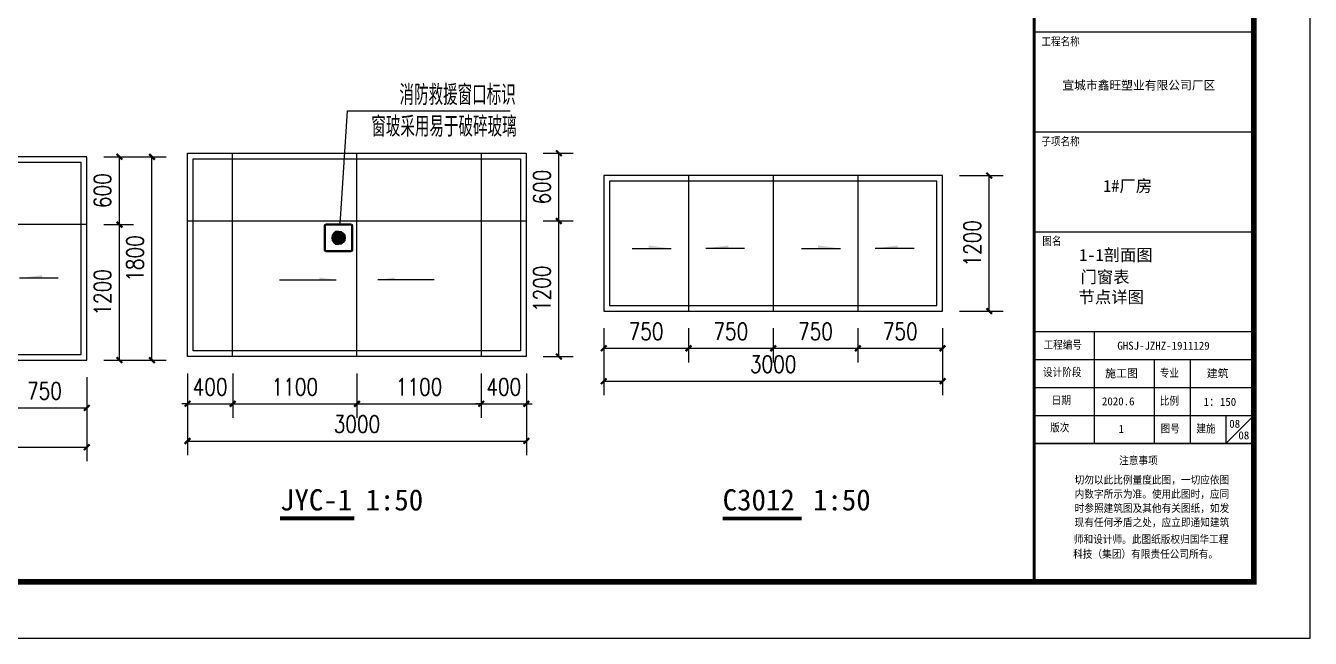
# Model space of a CAD drawing. Extents: x -21908402 to 2004492, y 83987 to 5079726.
# Drawn here: x 1866368 to 1900492, y 83987 to 100251 of the extents above; entities that cross this region are included whole.
import ezdxf

# ---------------------------------------------------------------- set-up
doc = ezdxf.new("R2010")
doc.units = 0
doc.header["$LTSCALE"] = 1000
doc.layers.get('0').update_dxf_attribs({"linetype": 'CONTINUOUS'})
doc.layers.get('DEFPOINTS').update_dxf_attribs({"linetype": 'CONTINUOUS'})
for name, color, linetype in [('1', 140, 'CONTINUOUS'), ('DIM_LEAD', 3, 'CONTINUOUS'), ('DIM_SYMB', 3, 'CONTINUOUS'), ('PP-PM-TK', 7, 'CONTINUOUS'), ('PUB_DIM', 3, 'CONTINUOUS'), ('PUB_TEXT', 7, 'CONTINUOUS'), ('PUB_TITLE', 4, 'CONTINUOUS'), ('WINDOW', 94, 'CONTINUOUS'), ('XF-灭火救援窗', 1, 'CONTINUOUS')]:
    doc.layers.add(name, color=color, linetype=linetype)
doc.styles.add('-黑体', font='simhei.ttf', dxfattribs={"width": 0.8})
doc.styles.add('_TCH_DIM', font='SIMPLEX', dxfattribs={"bigfont": 'GBCBIG'})
doc.styles.add('DIM_FONT', font='simplex.shx', dxfattribs={"width": 0.8})
doc.styles.add('TQ', font='txt.shx', dxfattribs={"width": 0.8, "bigfont": 'hztxt.shx'})
doc.styles.add('图签宋体', font='simhei.ttf')
doc.dimstyles.new('DIMN50', dxfattribs={"dimscale": 0.5, "dimtxt": 300, "dimasz": 100, "dimexe": 250, "dimexo": 300, "dimgap": 150, "dimtad": 1, "dimdec": 0, "dimzin": 0, "dimtxsty": 'DIM_FONT', "dimblk": 'ARCHTICK', "dimcen": 0.09, "dimclrt": 7, "dimazin": 3, "dimtfac": 1, "dimtdec": 0, "dimtix": 1, "dimtmove": 0, "dimatfit": 3, "dimtolj": 1, "dimtzin": 0})

# ---------------------------------------------------------------- blocks, each defined once
blk = doc.blocks.new('TK')
at = {"layer": '1'}
for p, q in [((1742537, 356592), (1748371, 356592)), ((1742537, 353940), (1748371, 353940)), ((1742537, 351288), (1748371, 351288))]:
    blk.add_line(p, q, dxfattribs=at)
at = {"layer": '1', "color": 4}
for p, q in [((1742537, 348637), (1748371, 348637)), ((1744128, 348637), (1744128, 345667)), ((1742537, 347894), (1748371, 347894)), ((1745719, 347894), (1745719, 345667)), ((1746678, 347894), (1746678, 345667)), ((1742537, 347152), (1748371, 347152)), ((1742537, 346409), (1748371, 346409)), ((1747628, 346409), (1747628, 345667)), ((1748371, 346409), (1747628, 345667))]:
    blk.add_line(p, q, dxfattribs=at)
at = {"layer": '1', "color": 4, "const_width": 42.4}
blk.add_lwpolyline([(1742537, 345667), (1748371, 345667)], dxfattribs=at)
at = {"layer": 'PP-PM-TK', "color": 4, "const_width": 74.2}
blk.add_lwpolyline([(1742537, 401993), (1742537, 341993)], dxfattribs=at)
at = {"layer": 'PUB_TEXT', "color": 2, "style": 'TQ'}
for s, height, p in [('工程名称', 212.1, (1742727, 356211)), ('子项名称', 212.1, (1742727, 353559)), ('图名', 212.1, (1742753, 350915)), ('工程编号', 212.1, (1742785, 348159)), ('设计阶段', 212.1, (1742771, 347431)), ('专业', 212.1, (1745873, 347413)), ('日期', 212.1, (1743002, 346688)), ('比例', 212.1, (1745873, 346671)), ('版次', 212.1, (1742961, 345960)), ('图号', 212.1, (1745896, 345936)), ('建施', 212.1, (1746846, 345935)), ('注意事项', 205.3, (1744792, 345092)), ('切勿以此比例量度此图，一切应依图', 205.34, (1743610, 344577)), ('内数字所示为准。使用此图时，应同', 205.34, (1743610, 344201)), ('时参照建筑图及其他有关图纸，如发', 205.34, (1743610, 343825)), ('现有任何矛盾之处，应立即通知建筑', 205.34, (1743610, 343448)), ('师和设计师。此图纸版权归国华工程', 205.34, (1743589, 343000)), ('科技（集团）有限责任公司所有。', 205.34, (1743570, 342608))]:
    blk.add_text(s, height=height, dxfattribs=at).set_placement(p)
at = {"layer": 'PUB_TITLE', "color": 255, "style": '-黑体'}
for s, height, p in [('宣城市鑫旺塑业有限公司厂区', 229.1, (1743286, 355060)), ('1#厂房', 318.2, (1744367, 352344)), ('GHSJ-JZHZ-1911129', 212.13, (1744744, 348155)), ('施工图', 212.1, (1744422, 347420)), ('建筑', 212.1, (1747119, 347420)), ('2020.6', 212.1, (1744336, 346678)), ('1：150', 212.1, (1747035, 346663)), ('1', 212, (1744775, 345945)), ('08', 212.1, (1747960, 345774))]:
    blk.add_text(s, height=height, dxfattribs=at).set_placement(p)
blk = doc.blocks.new('_ARCHTICK')
at = {"color": 0, "linetype": 'BYBLOCK', "const_width": 0.4}
blk.add_lwpolyline([(-0.5, -0.5), (0.5, 0.5)], dxfattribs=at)
blk = doc.blocks.new('*D400')
at = {"layer": 'DEFPOINTS', "color": 0}
for p in [(1865083, 94664), (1865371, 94664), (1865083, 93464)]:
    blk.add_point(p, dxfattribs=at)
at = {"layer": 'PUB_DIM', "color": 0}
for p, q in [((1865233, 94664), (1865496, 94664)), ((1865371, 93464), (1865371, 94664)), ((1865233, 93464), (1865496, 93464))]:
    blk.add_line(p, q, dxfattribs=at)
at = {"layer": 'PUB_DIM', "color": 0, "xscale": 50, "yscale": 50, "zscale": 50}
for p, rotation in [((1865371, 94664), 90), ((1865371, 93464), 270)]:
    blk.add_blockref('_ARCHTICK', p, dxfattribs=dict(at, rotation=rotation))
at = {"layer": 'PUB_DIM', "color": 7, "insert": (1865221, 94064), "char_height": 150, "attachment_point": 5, "rotation": 90, "style": 'DIM_FONT'}
blk.add_mtext('\\A1;1200', dxfattribs=at)
blk = doc.blocks.new('*D401')
at = {"layer": 'DEFPOINTS', "color": 0}
for p in [(1865083, 95264), (1865371, 95264), (1865083, 94664)]:
    blk.add_point(p, dxfattribs=at)
at = {"layer": 'PUB_DIM', "color": 0}
for p, q in [((1865233, 95264), (1865496, 95264)), ((1865371, 94664), (1865371, 95264)), ((1865233, 94664), (1865496, 94664))]:
    blk.add_line(p, q, dxfattribs=at)
at = {"layer": 'PUB_DIM', "color": 0, "xscale": 50, "yscale": 50, "zscale": 50}
for p, rotation in [((1865371, 95264), 90), ((1865371, 94664), 270)]:
    blk.add_blockref('_ARCHTICK', p, dxfattribs=dict(at, rotation=rotation))
at = {"layer": 'PUB_DIM', "color": 7, "insert": (1865221, 94964), "char_height": 150, "attachment_point": 5, "rotation": 90, "style": 'DIM_FONT'}
blk.add_mtext('\\A1;600', dxfattribs=at)
blk = doc.blocks.new('*D402')
at = {"layer": 'DEFPOINTS', "color": 0}
for p in [(1862083, 93464), (1862483, 93464), (1862483, 93046)]:
    blk.add_point(p, dxfattribs=at)
at = {"layer": 'PUB_DIM', "color": 0}
for p, q in [((1862083, 93314), (1862083, 92921)), ((1862483, 93314), (1862483, 92921)), ((1862083, 93046), (1862033, 93046)), ((1862083, 93046), (1862483, 93046)), ((1862483, 93046), (1862533, 93046))]:
    blk.add_line(p, q, dxfattribs=at)
at = {"layer": 'PUB_DIM', "color": 0, "xscale": 50, "yscale": 50, "zscale": 50}
blk.add_blockref('_ARCHTICK', (1862083, 93046), dxfattribs=at)
at = {"layer": 'PUB_DIM', "color": 0, "xscale": 50, "yscale": 50, "zscale": 50, "rotation": 180}
blk.add_blockref('_ARCHTICK', (1862483, 93046), dxfattribs=at)
at = {"layer": 'PUB_DIM', "color": 7, "insert": (1862283, 93196), "char_height": 150, "attachment_point": 5, "style": 'DIM_FONT'}
blk.add_mtext('\\A1;400', dxfattribs=at)
blk = doc.blocks.new('*D403')
at = {"layer": 'DEFPOINTS', "color": 0}
for p in [(1862483, 93464), (1863583, 93464), (1863583, 93046)]:
    blk.add_point(p, dxfattribs=at)
at = {"layer": 'PUB_DIM', "color": 0}
for p, q in [((1862483, 93314), (1862483, 92921)), ((1863583, 93314), (1863583, 92921)), ((1862483, 93046), (1863583, 93046))]:
    blk.add_line(p, q, dxfattribs=at)
at = {"layer": 'PUB_DIM', "color": 0, "xscale": 50, "yscale": 50, "zscale": 50, "rotation": 180}
blk.add_blockref('_ARCHTICK', (1862483, 93046), dxfattribs=at)
at = {"layer": 'PUB_DIM', "color": 0, "xscale": 50, "yscale": 50, "zscale": 50}
blk.add_blockref('_ARCHTICK', (1863583, 93046), dxfattribs=at)
at = {"layer": 'PUB_DIM', "color": 7, "insert": (1863033, 93196), "char_height": 150, "attachment_point": 5, "style": 'DIM_FONT'}
blk.add_mtext('\\A1;1100', dxfattribs=at)
blk = doc.blocks.new('*D404')
at = {"layer": 'DEFPOINTS', "color": 0}
for p in [(1863583, 93464), (1864683, 93464), (1864683, 93046)]:
    blk.add_point(p, dxfattribs=at)
at = {"layer": 'PUB_DIM', "color": 0}
for p, q in [((1863583, 93314), (1863583, 92921)), ((1864683, 93314), (1864683, 92921)), ((1863583, 93046), (1864683, 93046))]:
    blk.add_line(p, q, dxfattribs=at)
at = {"layer": 'PUB_DIM', "color": 0, "xscale": 50, "yscale": 50, "zscale": 50, "rotation": 180}
blk.add_blockref('_ARCHTICK', (1863583, 93046), dxfattribs=at)
at = {"layer": 'PUB_DIM', "color": 0, "xscale": 50, "yscale": 50, "zscale": 50}
blk.add_blockref('_ARCHTICK', (1864683, 93046), dxfattribs=at)
at = {"layer": 'PUB_DIM', "color": 7, "insert": (1864133, 93196), "char_height": 150, "attachment_point": 5, "style": 'DIM_FONT'}
blk.add_mtext('\\A1;1100', dxfattribs=at)
blk = doc.blocks.new('*D405')
at = {"layer": 'DEFPOINTS', "color": 0}
for p in [(1864683, 93464), (1865083, 93464), (1865083, 93046)]:
    blk.add_point(p, dxfattribs=at)
at = {"layer": 'PUB_DIM', "color": 0}
for p, q in [((1864683, 93314), (1864683, 92921)), ((1865083, 93314), (1865083, 92921)), ((1864683, 93046), (1864633, 93046)), ((1864683, 93046), (1865083, 93046)), ((1865083, 93046), (1865133, 93046))]:
    blk.add_line(p, q, dxfattribs=at)
at = {"layer": 'PUB_DIM', "color": 0, "xscale": 50, "yscale": 50, "zscale": 50}
blk.add_blockref('_ARCHTICK', (1864683, 93046), dxfattribs=at)
at = {"layer": 'PUB_DIM', "color": 0, "xscale": 50, "yscale": 50, "zscale": 50, "rotation": 180}
blk.add_blockref('_ARCHTICK', (1865083, 93046), dxfattribs=at)
at = {"layer": 'PUB_DIM', "color": 7, "insert": (1864883, 93196), "char_height": 150, "attachment_point": 5, "style": 'DIM_FONT'}
blk.add_mtext('\\A1;400', dxfattribs=at)
blk = doc.blocks.new('*D406')
at = {"layer": 'DEFPOINTS', "color": 0}
for p in [(1862083, 93464), (1865083, 93464), (1865083, 92717)]:
    blk.add_point(p, dxfattribs=at)
at = {"layer": 'PUB_DIM', "color": 0}
for p, q in [((1862083, 93314), (1862083, 92592)), ((1865083, 93314), (1865083, 92592)), ((1862083, 92717), (1865083, 92717))]:
    blk.add_line(p, q, dxfattribs=at)
at = {"layer": 'PUB_DIM', "color": 0, "xscale": 50, "yscale": 50, "zscale": 50, "rotation": 180}
blk.add_blockref('_ARCHTICK', (1862083, 92717), dxfattribs=at)
at = {"layer": 'PUB_DIM', "color": 0, "xscale": 50, "yscale": 50, "zscale": 50}
blk.add_blockref('_ARCHTICK', (1865083, 92717), dxfattribs=at)
at = {"layer": 'PUB_DIM', "color": 7, "insert": (1863583, 92867), "char_height": 150, "attachment_point": 5, "style": 'DIM_FONT'}
blk.add_mtext('\\A1;3000', dxfattribs=at)
blk = doc.blocks.new('*D407')
at = {"layer": 'DEFPOINTS', "color": 0}
for p in [(1854998, 94463), (1855748, 94463), (1855748, 94134)]:
    blk.add_point(p, dxfattribs=at)
at = {"layer": 'PUB_DIM', "color": 0}
for p, q in [((1854998, 94313), (1854998, 94009)), ((1855748, 94313), (1855748, 94009)), ((1854998, 94134), (1855748, 94134))]:
    blk.add_line(p, q, dxfattribs=at)
at = {"layer": 'PUB_DIM', "color": 0, "xscale": 50, "yscale": 50, "zscale": 50, "rotation": 180}
blk.add_blockref('_ARCHTICK', (1854998, 94134), dxfattribs=at)
at = {"layer": 'PUB_DIM', "color": 0, "xscale": 50, "yscale": 50, "zscale": 50}
blk.add_blockref('_ARCHTICK', (1855748, 94134), dxfattribs=at)
at = {"layer": 'PUB_DIM', "color": 7, "insert": (1855373, 94284), "char_height": 150, "attachment_point": 5, "style": 'DIM_FONT'}
blk.add_mtext('\\A1;750', dxfattribs=at)
blk = doc.blocks.new('*D408')
at = {"layer": 'DEFPOINTS', "color": 0}
for p in [(1855748, 94463), (1856498, 94463), (1856498, 94134)]:
    blk.add_point(p, dxfattribs=at)
at = {"layer": 'PUB_DIM', "color": 0}
for p, q in [((1855748, 94313), (1855748, 94009)), ((1856498, 94313), (1856498, 94009)), ((1855748, 94134), (1856498, 94134))]:
    blk.add_line(p, q, dxfattribs=at)
at = {"layer": 'PUB_DIM', "color": 0, "xscale": 50, "yscale": 50, "zscale": 50, "rotation": 180}
blk.add_blockref('_ARCHTICK', (1855748, 94134), dxfattribs=at)
at = {"layer": 'PUB_DIM', "color": 0, "xscale": 50, "yscale": 50, "zscale": 50}
blk.add_blockref('_ARCHTICK', (1856498, 94134), dxfattribs=at)
at = {"layer": 'PUB_DIM', "color": 7, "insert": (1856123, 94284), "char_height": 150, "attachment_point": 5, "style": 'DIM_FONT'}
blk.add_mtext('\\A1;750', dxfattribs=at)
blk = doc.blocks.new('*D409')
at = {"layer": 'DEFPOINTS', "color": 0}
for p in [(1856498, 94463), (1857248, 94463), (1857248, 94134)]:
    blk.add_point(p, dxfattribs=at)
at = {"layer": 'PUB_DIM', "color": 0}
for p, q in [((1856498, 94313), (1856498, 94009)), ((1857248, 94313), (1857248, 94009)), ((1856498, 94134), (1857248, 94134))]:
    blk.add_line(p, q, dxfattribs=at)
at = {"layer": 'PUB_DIM', "color": 0, "xscale": 50, "yscale": 50, "zscale": 50, "rotation": 180}
blk.add_blockref('_ARCHTICK', (1856498, 94134), dxfattribs=at)
at = {"layer": 'PUB_DIM', "color": 0, "xscale": 50, "yscale": 50, "zscale": 50}
blk.add_blockref('_ARCHTICK', (1857248, 94134), dxfattribs=at)
at = {"layer": 'PUB_DIM', "color": 7, "insert": (1856873, 94284), "char_height": 150, "attachment_point": 5, "style": 'DIM_FONT'}
blk.add_mtext('\\A1;750', dxfattribs=at)
blk = doc.blocks.new('*D410')
at = {"layer": 'DEFPOINTS', "color": 0}
for p in [(1857248, 94463), (1857998, 94463), (1857998, 94134)]:
    blk.add_point(p, dxfattribs=at)
at = {"layer": 'PUB_DIM', "color": 0}
for p, q in [((1857248, 94313), (1857248, 94009)), ((1857998, 94313), (1857998, 94009)), ((1857248, 94134), (1857998, 94134))]:
    blk.add_line(p, q, dxfattribs=at)
at = {"layer": 'PUB_DIM', "color": 0, "xscale": 50, "yscale": 50, "zscale": 50, "rotation": 180}
blk.add_blockref('_ARCHTICK', (1857248, 94134), dxfattribs=at)
at = {"layer": 'PUB_DIM', "color": 0, "xscale": 50, "yscale": 50, "zscale": 50}
blk.add_blockref('_ARCHTICK', (1857998, 94134), dxfattribs=at)
at = {"layer": 'PUB_DIM', "color": 7, "insert": (1857623, 94284), "char_height": 150, "attachment_point": 5, "style": 'DIM_FONT'}
blk.add_mtext('\\A1;750', dxfattribs=at)
blk = doc.blocks.new('*D411')
at = {"layer": 'DEFPOINTS', "color": 0}
for p in [(1854998, 94463), (1857998, 94463), (1857998, 93843)]:
    blk.add_point(p, dxfattribs=at)
at = {"layer": 'PUB_DIM', "color": 0}
for p, q in [((1854998, 94313), (1854998, 93718)), ((1857998, 94313), (1857998, 93718)), ((1854998, 93843), (1857998, 93843))]:
    blk.add_line(p, q, dxfattribs=at)
at = {"layer": 'PUB_DIM', "color": 0, "xscale": 50, "yscale": 50, "zscale": 50, "rotation": 180}
blk.add_blockref('_ARCHTICK', (1854998, 93843), dxfattribs=at)
at = {"layer": 'PUB_DIM', "color": 0, "xscale": 50, "yscale": 50, "zscale": 50}
blk.add_blockref('_ARCHTICK', (1857998, 93843), dxfattribs=at)
at = {"layer": 'PUB_DIM', "color": 7, "insert": (1856498, 93993), "char_height": 150, "attachment_point": 5, "style": 'DIM_FONT'}
blk.add_mtext('\\A1;3000', dxfattribs=at)
blk = doc.blocks.new('*D412')
at = {"layer": 'DEFPOINTS', "color": 0}
for p in [(1857998, 95663), (1858411, 95663), (1857998, 94463)]:
    blk.add_point(p, dxfattribs=at)
at = {"layer": 'PUB_DIM', "color": 0}
for p, q in [((1858148, 95663), (1858536, 95663)), ((1858411, 94463), (1858411, 95663)), ((1858148, 94463), (1858536, 94463))]:
    blk.add_line(p, q, dxfattribs=at)
at = {"layer": 'PUB_DIM', "color": 0, "xscale": 50, "yscale": 50, "zscale": 50}
for p, rotation in [((1858411, 95663), 90), ((1858411, 94463), 270)]:
    blk.add_blockref('_ARCHTICK', p, dxfattribs=dict(at, rotation=rotation))
at = {"layer": 'PUB_DIM', "color": 7, "insert": (1858261, 95063), "char_height": 150, "attachment_point": 5, "rotation": 90, "style": 'DIM_FONT'}
blk.add_mtext('\\A1;1200', dxfattribs=at)
blk = doc.blocks.new('*D413')
at = {"layer": 'DEFPOINTS', "color": 0}
for p in [(1854998, 89663), (1855748, 89663), (1855748, 89241)]:
    blk.add_point(p, dxfattribs=at)
at = {"layer": 'PUB_DIM', "color": 0}
for p, q in [((1854998, 89513), (1854998, 89116)), ((1855748, 89513), (1855748, 89116)), ((1854998, 89241), (1855748, 89241))]:
    blk.add_line(p, q, dxfattribs=at)
at = {"layer": 'PUB_DIM', "color": 0, "xscale": 50, "yscale": 50, "zscale": 50, "rotation": 180}
blk.add_blockref('_ARCHTICK', (1854998, 89241), dxfattribs=at)
at = {"layer": 'PUB_DIM', "color": 0, "xscale": 50, "yscale": 50, "zscale": 50}
blk.add_blockref('_ARCHTICK', (1855748, 89241), dxfattribs=at)
at = {"layer": 'PUB_DIM', "color": 7, "insert": (1855373, 89391), "char_height": 150, "attachment_point": 5, "style": 'DIM_FONT'}
blk.add_mtext('\\A1;750', dxfattribs=at)
blk = doc.blocks.new('*D414')
at = {"layer": 'DEFPOINTS', "color": 0}
for p in [(1855748, 89663), (1856498, 89663), (1856498, 89241)]:
    blk.add_point(p, dxfattribs=at)
at = {"layer": 'PUB_DIM', "color": 0}
for p, q in [((1855748, 89513), (1855748, 89116)), ((1856498, 89513), (1856498, 89116)), ((1855748, 89241), (1856498, 89241))]:
    blk.add_line(p, q, dxfattribs=at)
at = {"layer": 'PUB_DIM', "color": 0, "xscale": 50, "yscale": 50, "zscale": 50, "rotation": 180}
blk.add_blockref('_ARCHTICK', (1855748, 89241), dxfattribs=at)
at = {"layer": 'PUB_DIM', "color": 0, "xscale": 50, "yscale": 50, "zscale": 50}
blk.add_blockref('_ARCHTICK', (1856498, 89241), dxfattribs=at)
at = {"layer": 'PUB_DIM', "color": 7, "insert": (1856123, 89391), "char_height": 150, "attachment_point": 5, "style": 'DIM_FONT'}
blk.add_mtext('\\A1;750', dxfattribs=at)
blk = doc.blocks.new('*D415')
at = {"layer": 'DEFPOINTS', "color": 0}
for p in [(1856498, 89663), (1857248, 89663), (1857248, 89241)]:
    blk.add_point(p, dxfattribs=at)
at = {"layer": 'PUB_DIM', "color": 0}
for p, q in [((1856498, 89513), (1856498, 89116)), ((1857248, 89513), (1857248, 89116)), ((1856498, 89241), (1857248, 89241))]:
    blk.add_line(p, q, dxfattribs=at)
at = {"layer": 'PUB_DIM', "color": 0, "xscale": 50, "yscale": 50, "zscale": 50, "rotation": 180}
blk.add_blockref('_ARCHTICK', (1856498, 89241), dxfattribs=at)
at = {"layer": 'PUB_DIM', "color": 0, "xscale": 50, "yscale": 50, "zscale": 50}
blk.add_blockref('_ARCHTICK', (1857248, 89241), dxfattribs=at)
at = {"layer": 'PUB_DIM', "color": 7, "insert": (1856873, 89391), "char_height": 150, "attachment_point": 5, "style": 'DIM_FONT'}
blk.add_mtext('\\A1;750', dxfattribs=at)
blk = doc.blocks.new('*D416')
at = {"layer": 'DEFPOINTS', "color": 0}
for p in [(1857248, 89663), (1857998, 89663), (1857998, 89241)]:
    blk.add_point(p, dxfattribs=at)
at = {"layer": 'PUB_DIM', "color": 0}
for p, q in [((1857248, 89513), (1857248, 89116)), ((1857998, 89513), (1857998, 89116)), ((1857248, 89241), (1857998, 89241))]:
    blk.add_line(p, q, dxfattribs=at)
at = {"layer": 'PUB_DIM', "color": 0, "xscale": 50, "yscale": 50, "zscale": 50, "rotation": 180}
blk.add_blockref('_ARCHTICK', (1857248, 89241), dxfattribs=at)
at = {"layer": 'PUB_DIM', "color": 0, "xscale": 50, "yscale": 50, "zscale": 50}
blk.add_blockref('_ARCHTICK', (1857998, 89241), dxfattribs=at)
at = {"layer": 'PUB_DIM', "color": 7, "insert": (1857623, 89391), "char_height": 150, "attachment_point": 5, "style": 'DIM_FONT'}
blk.add_mtext('\\A1;750', dxfattribs=at)
blk = doc.blocks.new('*D417')
at = {"layer": 'DEFPOINTS', "color": 0}
for p in [(1854998, 89663), (1857998, 89663), (1857998, 88893)]:
    blk.add_point(p, dxfattribs=at)
at = {"layer": 'PUB_DIM', "color": 0}
for p, q in [((1854998, 89513), (1854998, 88768)), ((1857998, 89513), (1857998, 88768)), ((1854998, 88893), (1857998, 88893))]:
    blk.add_line(p, q, dxfattribs=at)
at = {"layer": 'PUB_DIM', "color": 0, "xscale": 50, "yscale": 50, "zscale": 50, "rotation": 180}
blk.add_blockref('_ARCHTICK', (1854998, 88893), dxfattribs=at)
at = {"layer": 'PUB_DIM', "color": 0, "xscale": 50, "yscale": 50, "zscale": 50}
blk.add_blockref('_ARCHTICK', (1857998, 88893), dxfattribs=at)
at = {"layer": 'PUB_DIM', "color": 7, "insert": (1856498, 89043), "char_height": 150, "attachment_point": 5, "style": 'DIM_FONT'}
blk.add_mtext('\\A1;3000', dxfattribs=at)
blk = doc.blocks.new('*D418')
at = {"layer": 'DEFPOINTS', "color": 0}
for p in [(1857998, 90863), (1858287, 90863), (1857998, 89663)]:
    blk.add_point(p, dxfattribs=at)
at = {"layer": 'PUB_DIM', "color": 0}
for p, q in [((1858148, 90863), (1858412, 90863)), ((1858287, 89663), (1858287, 90863)), ((1858148, 89663), (1858412, 89663))]:
    blk.add_line(p, q, dxfattribs=at)
at = {"layer": 'PUB_DIM', "color": 0, "xscale": 50, "yscale": 50, "zscale": 50}
for p, rotation in [((1858287, 90863), 90), ((1858287, 89663), 270)]:
    blk.add_blockref('_ARCHTICK', p, dxfattribs=dict(at, rotation=rotation))
at = {"layer": 'PUB_DIM', "color": 7, "insert": (1858137, 90263), "char_height": 150, "attachment_point": 5, "rotation": 90, "style": 'DIM_FONT'}
blk.add_mtext('\\A1;1200', dxfattribs=at)
blk = doc.blocks.new('*D419')
at = {"layer": 'DEFPOINTS', "color": 0}
for p in [(1857998, 91463), (1858287, 91463), (1857998, 90863)]:
    blk.add_point(p, dxfattribs=at)
at = {"layer": 'PUB_DIM', "color": 0}
for p, q in [((1858148, 91463), (1858412, 91463)), ((1858287, 90863), (1858287, 91463)), ((1858148, 90863), (1858412, 90863))]:
    blk.add_line(p, q, dxfattribs=at)
at = {"layer": 'PUB_DIM', "color": 0, "xscale": 50, "yscale": 50, "zscale": 50}
for p, rotation in [((1858287, 91463), 90), ((1858287, 90863), 270)]:
    blk.add_blockref('_ARCHTICK', p, dxfattribs=dict(at, rotation=rotation))
at = {"layer": 'PUB_DIM', "color": 7, "insert": (1858137, 91163), "char_height": 150, "attachment_point": 5, "rotation": 90, "style": 'DIM_FONT'}
blk.add_mtext('\\A1;600', dxfattribs=at)
blk = doc.blocks.new('*D420')
at = {"layer": 'DEFPOINTS', "color": 0}
for p in [(1857998, 91463), (1858575, 91463), (1857998, 89663)]:
    blk.add_point(p, dxfattribs=at)
at = {"layer": 'PUB_DIM', "color": 0}
for p, q in [((1858148, 91463), (1858700, 91463)), ((1858575, 89663), (1858575, 91463)), ((1858148, 89663), (1858700, 89663))]:
    blk.add_line(p, q, dxfattribs=at)
at = {"layer": 'PUB_DIM', "color": 0, "xscale": 50, "yscale": 50, "zscale": 50}
for p, rotation in [((1858575, 91463), 90), ((1858575, 89663), 270)]:
    blk.add_blockref('_ARCHTICK', p, dxfattribs=dict(at, rotation=rotation))
at = {"layer": 'PUB_DIM', "color": 7, "insert": (1858425, 90563), "char_height": 150, "attachment_point": 5, "rotation": 90, "style": 'DIM_FONT'}
blk.add_mtext('\\A1;1800', dxfattribs=at)
blk = doc.blocks.new('XF-灭火救援窗图例')
at = {"layer": 'XF-灭火救援窗'}
h = blk.add_hatch(color=256, dxfattribs=at)
h.dxf.hatch_style = 1
h.paths.add_polyline_path([(0, 110, 1), (0, 350, 1)])
for points in [[(-200, -20), (200, -20, 0.414214), (250, 30), (250, 430, 0.414214), (200, 480), (-200, 480, 0.414214), (-250, 430), (-250, 30, 0.414214)], [(-210, 0), (210, 0, 0.414214), (230, 20), (230, 440, 0.414214), (210, 460), (-210, 460, 0.414214), (-230, 440), (-230, 20, 0.414214)]]:
    blk.add_lwpolyline(points, format="xyb", close=True, dxfattribs=at)
for points in [[(0, 350, 1), (0, 110, 30.793651)], [(0, 350, -1), (0, 110, -30.793651)]]:
    blk.add_lwpolyline(points, format="xyb", dxfattribs=at)
blk = doc.blocks.new('F11')
at = {"layer": 'DIM_SYMB'}
for points in [[(1863398.6, 94143.6), (1863248.6, 94143.6), (1863248.6, 94163.6)], [(1863766.4, 94143.6), (1863916.4, 94143.6), (1863916.4, 94163.6)]]:
    blk.add_hatch(color=256, dxfattribs=at).paths.add_polyline_path(points)
for points in [[(1862897.3, 94143.6), (1863398.6, 94143.6)], [(1864267.7, 94143.6), (1863766.4, 94143.6)]]:
    blk.add_lwpolyline(points, dxfattribs=at)
at = {"layer": 'WINDOW'}
for p, q in [((1862082.5, 95264.3), (1865082.5, 95264.3)), ((1862082.5, 93464.3), (1862082.5, 95264.3)), ((1862482.5, 93464.3), (1862482.5, 95264.3)), ((1863582.5, 93464.3), (1863582.5, 95264.3)), ((1864682.5, 95264.3), (1864682.5, 93464.3)), ((1865082.5, 95264.3), (1865082.5, 93464.3)), ((1862082.5, 94664.3), (1865082.5, 94664.3)), ((1865082.5, 93464.3), (1862082.5, 93464.3))]:
    blk.add_line(p, q, dxfattribs=at)
blk.add_lwpolyline([(1862132.5, 95214.3), (1865032.5, 95214.3), (1865032.5, 93514.3), (1862132.5, 93514.3)], close=True, dxfattribs=at)
at = {"layer": 'PUB_DIM'}
for p1, p2, distance, picture, middle in [((1865082.5, 94664.3), (1865082.5, 95264.3), -288.2, '*D401', (1865220.8, 94964.3)), ((1865082.5, 93464.3), (1865082.5, 94664.3), -288.2, '*D400', (1865220.8, 94064.3)), ((1862082.5, 93464.3), (1862482.5, 93464.3), -417.9, '*D402', (1862282.5, 93196.4)), ((1862082.5, 93464.3), (1865082.5, 93464.3), -747.7, '*D406', (1863582.5, 92866.6)), ((1862482.5, 93464.3), (1863582.5, 93464.3), -417.9, '*D403', (1863032.5, 93196.4)), ((1863582.5, 93464.3), (1864682.5, 93464.3), -417.9, '*D404', (1864132.5, 93196.4)), ((1864682.5, 93464.3), (1865082.5, 93464.3), -417.9, '*D405', (1864882.5, 93196.4))]:
    dim = blk.add_aligned_dim(p1=p1, p2=p2, distance=distance, dimstyle='DIMN50', dxfattribs=at)
    dim.commit()
    dim.dimension.update_dxf_attribs({"geometry": picture, "text_midpoint": middle})
blk = doc.blocks.new('BF1')
at = {"layer": 'DIM_SYMB'}
for points in [[(1855594.6, 95017.7), (1855394.6, 95017.7), (1855394.6, 95044.3)], [(1855900.7, 95017.7), (1856100.7, 95017.7), (1856100.7, 95044.3)], [(1857094.6, 95017.7), (1856894.6, 95017.7), (1856894.6, 95044.3)], [(1857400.7, 95017.7), (1857600.7, 95017.7), (1857600.7, 95044.3)]]:
    blk.add_hatch(color=256, dxfattribs=at).paths.add_polyline_path(points)
for points in [[(1855250.1, 95017.7), (1855594.6, 95017.7)], [(1856245.1, 95017.7), (1855900.7, 95017.7)], [(1856750.1, 95017.7), (1857094.6, 95017.7)], [(1857745.1, 95017.7), (1857400.7, 95017.7)]]:
    blk.add_lwpolyline(points, dxfattribs=at)
at = {"layer": 'WINDOW'}
for p, q in [((1857997.6, 95663), (1854997.6, 95663)), ((1854997.6, 95663), (1854997.6, 94463)), ((1855747.6, 95663), (1855747.6, 94463)), ((1856497.6, 95663), (1856497.6, 94463)), ((1857247.6, 95663), (1857247.6, 94463)), ((1857997.6, 94463), (1857997.6, 95663)), ((1854997.6, 94463), (1857997.6, 94463))]:
    blk.add_line(p, q, dxfattribs=at)
blk.add_lwpolyline([(1857947.6, 95613), (1855047.6, 95613), (1855047.6, 94513), (1857947.6, 94513)], close=True, dxfattribs=at)
at = {"layer": 'PUB_DIM'}
for p1, p2, distance, picture, middle in [((1857997.6, 94463), (1857997.6, 95663), -413, '*D412', (1858260.6, 95063)), ((1854997.6, 94463), (1855747.6, 94463), -329.2, '*D407', (1855372.6, 94283.8)), ((1854997.6, 94463), (1857997.6, 94463), -620.3, '*D411', (1856497.6, 93992.7)), ((1855747.6, 94463), (1856497.6, 94463), -329.2, '*D408', (1856122.6, 94283.8)), ((1856497.6, 94463), (1857247.6, 94463), -329.2, '*D409', (1856872.6, 94283.8)), ((1857247.6, 94463), (1857997.6, 94463), -329.2, '*D410', (1857622.6, 94283.8))]:
    dim = blk.add_aligned_dim(p1=p1, p2=p2, distance=distance, dimstyle='DIMN50', dxfattribs=at)
    dim.commit()
    dim.dimension.update_dxf_attribs({"geometry": picture, "text_midpoint": middle})
blk = doc.blocks.new('JHGFG')
at = {"layer": 'DIM_SYMB'}
for points in [[(1855594.6, 90388.9), (1855394.6, 90388.9), (1855394.6, 90415.6)], [(1855900.7, 90388.9), (1856100.7, 90388.9), (1856100.7, 90415.6)], [(1857094.6, 90388.9), (1856894.6, 90388.9), (1856894.6, 90415.6)], [(1857400.7, 90388.9), (1857600.7, 90388.9), (1857600.7, 90415.6)]]:
    blk.add_hatch(color=256, dxfattribs=at).paths.add_polyline_path(points)
for points in [[(1855250.1, 90388.9), (1855594.6, 90388.9)], [(1856245.1, 90388.9), (1855900.7, 90388.9)], [(1856750.1, 90388.9), (1857094.6, 90388.9)], [(1857745.1, 90388.9), (1857400.7, 90388.9)]]:
    blk.add_lwpolyline(points, dxfattribs=at)
at = {"layer": 'WINDOW'}
for p, q in [((1857997.6, 91463), (1854997.6, 91463)), ((1854997.6, 91463), (1854997.6, 89663)), ((1856497.6, 91463), (1856497.6, 89663)), ((1857997.6, 89663), (1857997.6, 91463)), ((1857997.6, 90863), (1854997.6, 90863)), ((1855747.6, 90863), (1855747.6, 89663)), ((1857247.6, 90863), (1857247.6, 89663)), ((1854997.6, 89663), (1857997.6, 89663))]:
    blk.add_line(p, q, dxfattribs=at)
blk.add_lwpolyline([(1857947.6, 91413), (1855047.6, 91413), (1855047.6, 89713), (1857947.6, 89713)], close=True, dxfattribs=at)
at = {"layer": 'PUB_DIM'}
for p1, p2, distance, picture, middle in [((1857997.6, 90863), (1857997.6, 91463), -289.6, '*D419', (1858137.2, 91163)), ((1857997.6, 89663), (1857997.6, 91463), -577.4, '*D420', (1858425.1, 90563)), ((1857997.6, 89663), (1857997.6, 90863), -289.6, '*D418', (1858137.2, 90263)), ((1854997.6, 89663), (1855747.6, 89663), -422.5, '*D413', (1855372.6, 89390.5)), ((1854997.6, 89663), (1857997.6, 89663), -770.4, '*D417', (1856497.6, 89042.6)), ((1855747.6, 89663), (1856497.6, 89663), -422.5, '*D414', (1856122.6, 89390.5)), ((1856497.6, 89663), (1857247.6, 89663), -422.5, '*D415', (1856872.6, 89390.5)), ((1857247.6, 89663), (1857997.6, 89663), -422.5, '*D416', (1857622.6, 89390.5))]:
    dim = blk.add_aligned_dim(p1=p1, p2=p2, distance=distance, dimstyle='DIMN50', dxfattribs=at)
    dim.commit()
    dim.dimension.update_dxf_attribs({"geometry": picture, "text_midpoint": middle})

msp = doc.modelspace()

# ---------------------------------------------------------------- linework, layer by layer
at = {"layer": 'DIM_LEAD'}
for p, q in [((1874725.1, 94984.8), (1874917.3, 97987.2)), ((1874917.3, 97987.2), (1879235.7, 97987.2))]:
    msp.add_line(p, q, dxfattribs=at)
at = {"layer": 'DIM_SYMB', "const_width": 105}
for points in [[(1873124.3, 87170.6), (1875093.9, 87170.6)], [(1884882, 87167.4), (1886981.4, 87167.4)]]:
    msp.add_lwpolyline(points, dxfattribs=at)
at = {"layer": 'PUB_TITLE'}
msp.add_lwpolyline([(1811391.5, 83987.2), (1900491.5, 83987.2), (1900491.5, 146987.2), (1811391.5, 146987.2)], close=True, dxfattribs=at)
at = {"layer": 'PUB_TITLE', "const_width": 150}
msp.add_lwpolyline([(1815141.5, 85487.2), (1898991.5, 85487.2), (1898991.5, 145487.2), (1815141.5, 145487.2)], close=True, dxfattribs=at)

# ---------------------------------------------------------------- block references
msp.add_blockref('TK', (150620.9, -256505.5))
at = {"xscale": 3, "yscale": 3, "zscale": 3}
for name, p in [('F11', (-3715581.6, -188926.1)), ('JHGFG', (-3706002.1, -177618.2)), ('BF1', (-3683270.8, -190715.9))]:
    msp.add_blockref(name, p, dxfattribs=at)
at = {"layer": 'XF-灭火救援窗', "xscale": -1.5, "yscale": 1.5, "zscale": 1.5}
msp.add_blockref('XF-灭火救援窗图例', (1874677.4, 94273.8), dxfattribs=at)

# ---------------------------------------------------------------- texts
at = {"layer": 'PUB_TEXT'}
for s, height, style, p in [('消防救援窗口标识', 536.17, '_TCH_DIM', (1876296.8, 98144.7)), ('窗玻采用易于破碎玻璃', 536.17, '_TCH_DIM', (1875548.4, 97304.7)), ('JYC-1', 563.29, '图签宋体', (1873124.3, 87380.6)), ('1:50', 563.29, '图签宋体', (1875393.9, 87380.6)), ('C3012', 563.29, '图签宋体', (1884882, 87380.6)), ('1:50', 563.29, '图签宋体', (1887281.4, 87380.6))]:
    msp.add_text(s, height=height, dxfattribs=dict(at, style=style)).set_placement(p)
at = {"layer": 'PUB_TITLE', "color": 255, "style": '-黑体'}
for s, height, p in [('1-1剖面图', 318.19, (1894352.6, 94006.1)), ('门窗表', 318.19, (1894387.3, 93421.5)), ('节点详图', 318.19, (1894335.4, 92887.3)), ('08', 212.13, (1898338.4, 89576.4))]:
    msp.add_text(s, height=height, dxfattribs=at).set_placement(p)

doc.saveas('drawing.dxf')
